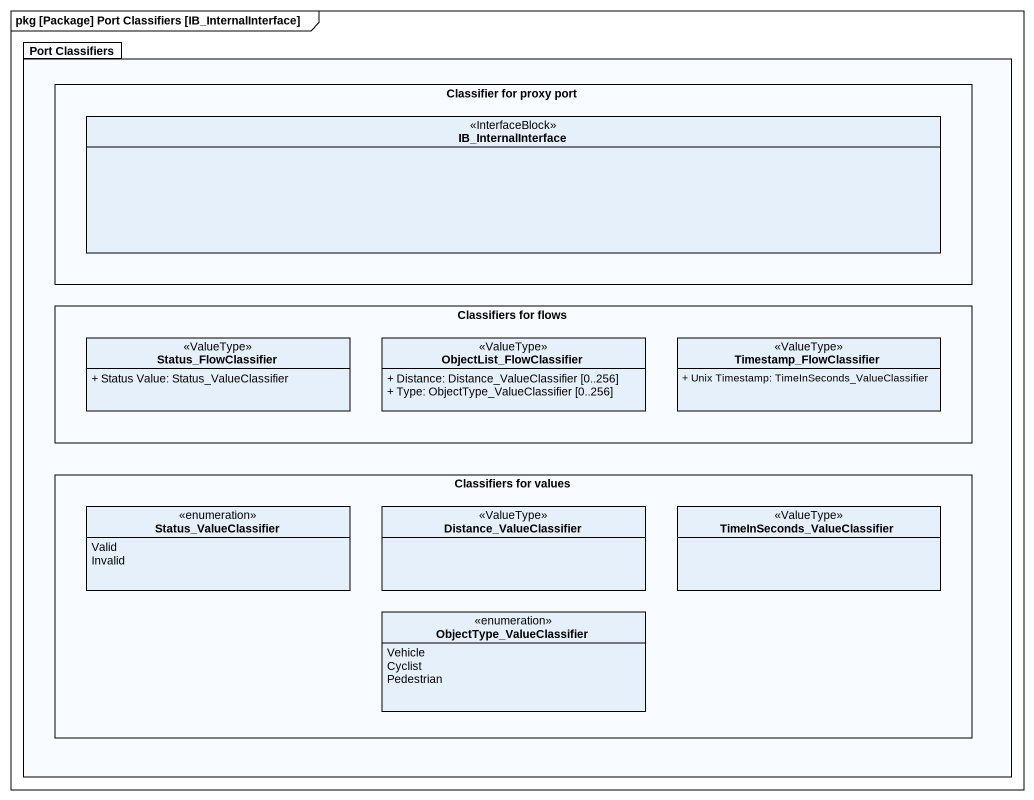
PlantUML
@startuml
mainframe pkg [Package] Port Classifiers [IB_InternalInterface]
hide circle
hide empty members
skinparam classAttributeIconSize 0
package "Port Classifiers" as Port_Classifiers {
  rectangle "Classifier for proxy port" as Classifier_for_proxy_port {
    class IB_InternalInterface <<InterfaceBlock>>
  }
  rectangle "Classifiers for flows" as Classifiers_for_flows {
    class Status_FlowClassifier <<ValueType>> {
      + Status Value: Status_ValueClassifier
    }
    class ObjectList_FlowClassifier <<ValueType>> {
      + Distance: Distance_ValueClassifier [0..256]
      + Type: ObjectType_ValueClassifier [0..256]
    }
    class Timestamp_FlowClassifier <<ValueType>> {
      + Unix Timestamp: TimeInSeconds_ValueClassifier
    }
  }
  rectangle "Classifiers for values" as Classifiers_for_values {
    enum Status_ValueClassifier {
      Valid
      Invalid
    }
    class Distance_ValueClassifier <<ValueType>>
    class "TimeInSeconds_ValueClassifier" as TimeInSeconds <<ValueType>>
    enum ObjectType_ValueClassifier {
      Vehicle
      Cyclist
      Pedestrian
    }
  }
}
@enduml
